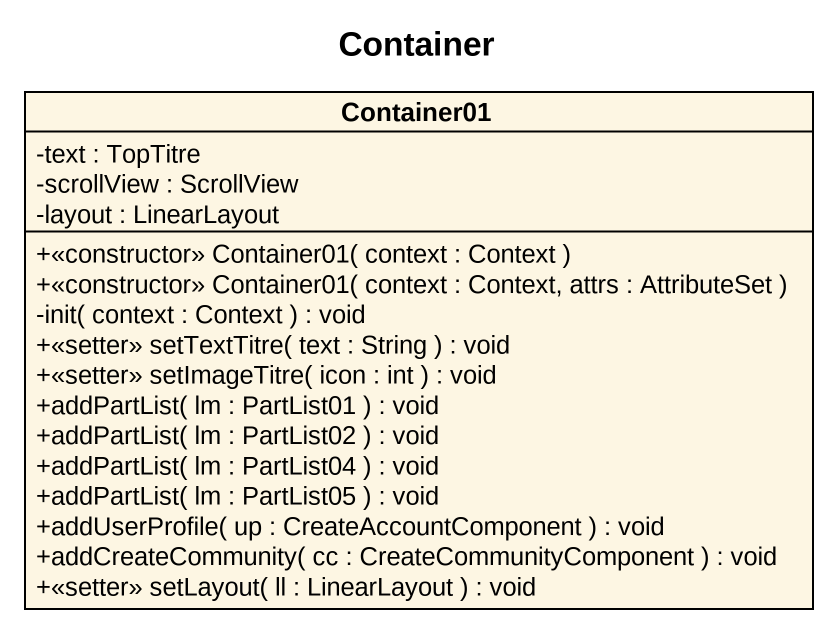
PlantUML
@startuml
title Container
hide circle
hide empty members
skinparam classAttributeIconSize 0
class Container01 {
  -text : TopTitre
  -scrollView : ScrollView
  -layout : LinearLayout
  +<<constructor>> Container01( context : Context )
  +<<constructor>> Container01( context : Context, attrs : AttributeSet )
  -init( context : Context ) : void
  +<<setter>> setTextTitre( text : String ) : void
  +<<setter>> setImageTitre( icon : int ) : void
  +addPartList( lm : PartList01 ) : void
  +addPartList( lm : PartList02 ) : void
  +addPartList( lm : PartList04 ) : void
  +addPartList( lm : PartList05 ) : void
  +addUserProfile( up : CreateAccountComponent ) : void
  +addCreateCommunity( cc : CreateCommunityComponent ) : void
  +<<setter>> setLayout( ll : LinearLayout ) : void
}
@enduml
